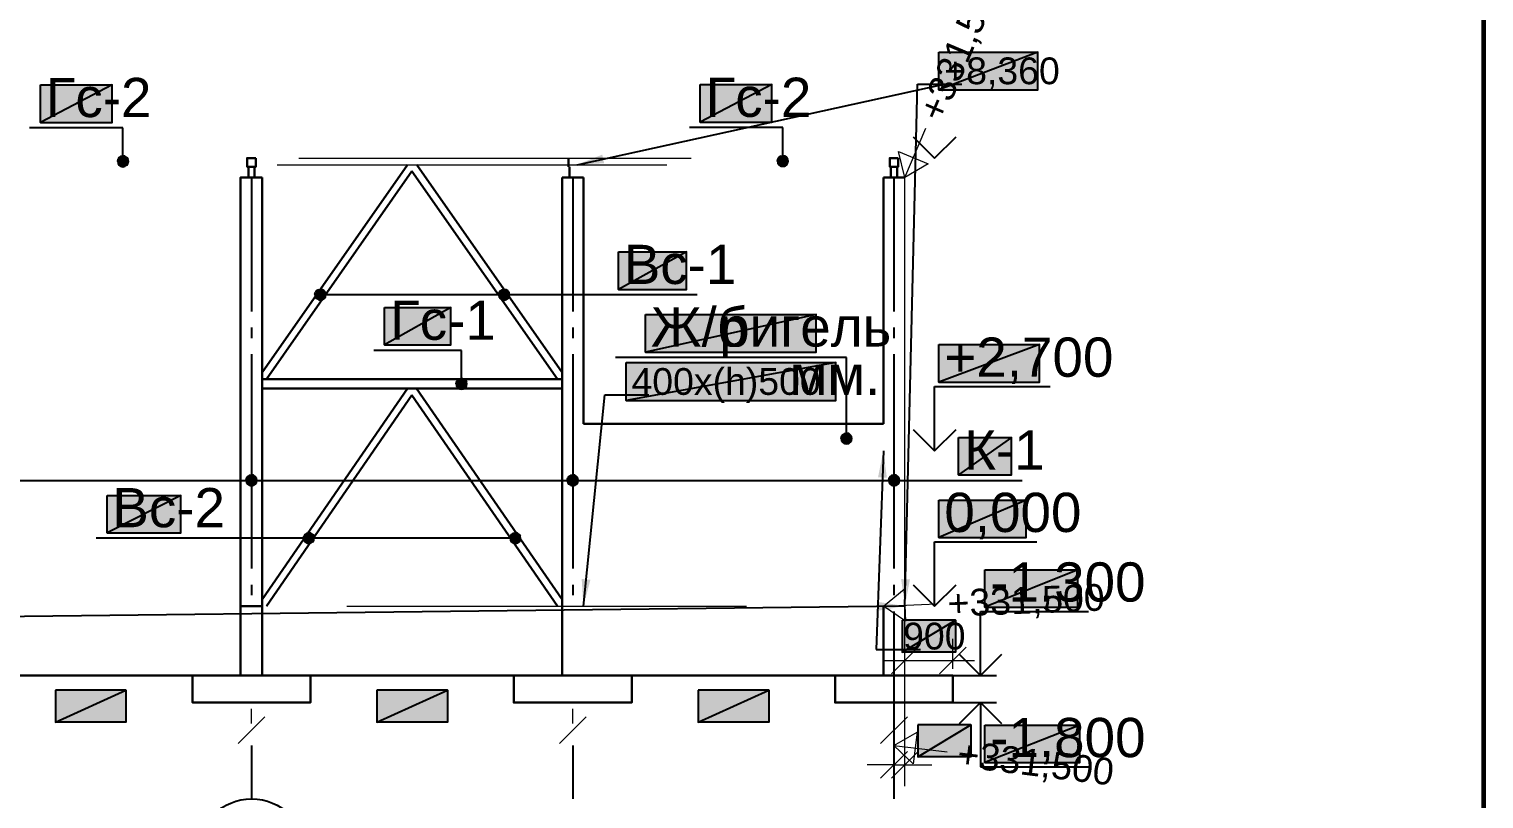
# Model space of a CAD drawing. Extents: x 8 to 21351, y 0 to 420.
# Drawn here: x 11670.7 to 11806.6, y 137.9 to 209.8 of the extents above; entities that cross this region are included whole.
import ezdxf

# ---------------------------------------------------------------- set-up
doc = ezdxf.new("R2010")
doc.units = 0
doc.linetypes.add('TEYPDFCAD_CENTER', pattern=[20, 12, -3, 2, -3])
for name, color, linetype in [('PDF_ВЫНОСКИ', 7, 'Continuous'), ('PDF_ОСИ', 7, 'Continuous'), ('PDF_ОТМЕТКИ', 7, 'Continuous'), ('TEY_REVIEW_AXIS', 7, 'Continuous'), ('TEY_REVIEW_LEADER', 7, 'Continuous')]:
    doc.layers.add(name, color=color, linetype=linetype)
doc.styles.add('TEYPDFCAD_TEXT', font='arial.ttf')
doc.dimstyles.new('TEYPDFCAD_SCALE_1', dxfattribs={"dimtxt": 2.5, "dimasz": 2.5, "dimexe": 1.25, "dimexo": 0.75, "dimtad": 1, "dimdsep": 46, "dimtxsty": 'Standard', "dimcen": 0.09, "dimadec": 0, "dimazin": 0, "dimtfac": 1, "dimtofl": 0, "dimtmove": 0, "dimatfit": 3, "dimfxl": 1, "dimarcsym": 0})

# ---------------------------------------------------------------- blocks, each defined once
blk = doc.blocks.new('TEY_AXIS')
at = {"layer": 'PDF_ОСИ', "linetype": 'TEYPDFCAD_CENTER', "lineweight": 9}
blk.add_line((0, 0), (1, 0), dxfattribs=at)
blk = doc.blocks.new('TEY_LEVEL')
at = {"layer": 'PDF_ОТМЕТКИ', "lineweight": 9}
blk.add_line((0, 0), (5, 0), dxfattribs=at)
blk.add_lwpolyline([(0, 0), (2, 1.5), (2, -1.5)], close=True, dxfattribs=at)
at = {"layer": 'PDF_ОТМЕТКИ', "style": 'TEYPDFCAD_TEXT'}
blk.add_text('+331,500', height=2.5, dxfattribs=at).set_placement((6, -1.25))

msp = doc.modelspace()

# ---------------------------------------------------------------- hatches: boundary and pattern name
at = {"true_color": 0xffffff}
h = msp.add_hatch(color=0, dxfattribs=at)
h.paths.add_polyline_path([(11755.67, 207.62), (11764.9, 207.62), (11755.67, 204.13)])
h.paths.add_polyline_path([(11764.9, 207.62), (11755.67, 204.13), (11764.9, 204.13)])
h = msp.add_hatch(color=0, dxfattribs=at)
h.paths.add_polyline_path([(11671.79, 204.58), (11678.5, 204.58), (11671.79, 201.06)])
h.paths.add_polyline_path([(11678.5, 204.58), (11671.79, 201.06), (11678.5, 201.06)])
h = msp.add_hatch(color=0, dxfattribs=at)
h.paths.add_polyline_path([(11733.38, 204.6), (11740.09, 204.6), (11733.38, 201.1)])
h.paths.add_polyline_path([(11740.09, 204.6), (11733.38, 201.1), (11740.09, 201.1)])
h = msp.add_hatch(color=7)
h.paths.add_polyline_path([(11679.15, 197.8), (11679.05, 197.63), (11679.49, 197.44)])
h.paths.add_polyline_path([(11679.05, 197.63), (11679.49, 197.44), (11679.01, 197.44)])
h.paths.add_polyline_path([(11679.49, 197.44), (11679.01, 197.44), (11679.05, 197.25)])
h = msp.add_hatch(color=7)
h.paths.add_polyline_path([(11679.05, 197.25), (11679.15, 197.08), (11679.49, 197.44)])
h.paths.add_polyline_path([(11679.15, 197.08), (11679.49, 197.44), (11679.3, 196.98)])
h.paths.add_polyline_path([(11679.49, 197.44), (11679.3, 196.98), (11679.49, 196.93)])
h = msp.add_hatch(color=7)
h.paths.add_polyline_path([(11679.68, 197.91), (11679.49, 197.95), (11679.49, 197.44)])
h.paths.add_polyline_path([(11679.49, 197.95), (11679.49, 197.44), (11679.3, 197.91)])
h.paths.add_polyline_path([(11679.49, 197.44), (11679.3, 197.91), (11679.15, 197.8)])
h = msp.add_hatch(color=7)
h.paths.add_polyline_path([(11680, 197.44), (11679.96, 197.63), (11679.49, 197.44)])
h.paths.add_polyline_path([(11679.96, 197.63), (11679.49, 197.44), (11679.85, 197.8)])
h.paths.add_polyline_path([(11679.49, 197.44), (11679.85, 197.8), (11679.68, 197.91)])
h = msp.add_hatch(color=7)
h.paths.add_polyline_path([(11679.49, 196.93), (11679.68, 196.98), (11679.49, 197.44)])
h.paths.add_polyline_path([(11679.68, 196.98), (11679.49, 197.44), (11679.85, 197.08)])
h.paths.add_polyline_path([(11679.49, 197.44), (11679.85, 197.08), (11679.96, 197.25)])
for points in [[(11679.96, 197.25), (11680, 197.44), (11679.49, 197.44)], [(11741.55, 197.27), (11741.6, 197.46), (11741.11, 197.46)], [(11698.4, 184.78), (11698.42, 185), (11697.93, 185)], [(11715.54, 184.78), (11715.58, 185), (11715.07, 185)], [(11711.56, 176.47), (11711.6, 176.66), (11711.1, 176.66)], [(11747.5, 171.37), (11747.54, 171.56), (11747.06, 171.56)], [(11691.96, 167.47), (11691.98, 167.66), (11691.5, 167.66)], [(11721.95, 167.47), (11722, 167.66), (11721.49, 167.66)], [(11751.95, 167.47), (11751.99, 167.66), (11751.48, 167.66)], [(11697.32, 162.07), (11697.36, 162.26), (11696.85, 162.26)], [(11716.58, 162.07), (11716.62, 162.26), (11716.13, 162.26)], [(11716.58, 162.07), (11716.62, 162.26), (11716.13, 162.26)]]:
    msp.add_hatch(color=7).paths.add_polyline_path(points)
h = msp.add_hatch(color=7)
h.paths.add_polyline_path([(11740.75, 197.82), (11740.64, 197.65), (11741.11, 197.46)])
h.paths.add_polyline_path([(11740.64, 197.65), (11741.11, 197.46), (11740.6, 197.46)])
h.paths.add_polyline_path([(11741.11, 197.46), (11740.6, 197.46), (11740.64, 197.27)])
h = msp.add_hatch(color=7)
h.paths.add_polyline_path([(11740.64, 197.27), (11740.75, 197.13), (11741.11, 197.46)])
h.paths.add_polyline_path([(11740.75, 197.13), (11741.11, 197.46), (11740.92, 197)])
h.paths.add_polyline_path([(11741.11, 197.46), (11740.92, 197), (11741.11, 196.98)])
h = msp.add_hatch(color=7)
h.paths.add_polyline_path([(11741.3, 197.93), (11741.11, 197.97), (11741.11, 197.46)])
h.paths.add_polyline_path([(11741.11, 197.97), (11741.11, 197.46), (11740.92, 197.93)])
h.paths.add_polyline_path([(11741.11, 197.46), (11740.92, 197.93), (11740.75, 197.82)])
h = msp.add_hatch(color=7)
h.paths.add_polyline_path([(11741.6, 197.46), (11741.55, 197.65), (11741.11, 197.46)])
h.paths.add_polyline_path([(11741.55, 197.65), (11741.11, 197.46), (11741.45, 197.82)])
h.paths.add_polyline_path([(11741.11, 197.46), (11741.45, 197.82), (11741.3, 197.93)])
h = msp.add_hatch(color=7)
h.paths.add_polyline_path([(11741.11, 196.98), (11741.3, 197), (11741.11, 197.46)])
h.paths.add_polyline_path([(11741.3, 197), (11741.11, 197.46), (11741.45, 197.13)])
h.paths.add_polyline_path([(11741.11, 197.46), (11741.45, 197.13), (11741.55, 197.27)])
h = msp.add_hatch(color=0, dxfattribs=at)
h.paths.add_polyline_path([(11725.76, 189), (11732.11, 189), (11725.76, 185.48)])
h.paths.add_polyline_path([(11732.11, 189), (11725.76, 185.48), (11732.11, 185.48)])
h = msp.add_hatch(color=7)
h.paths.add_polyline_path([(11697.57, 185.34), (11697.46, 185.19), (11697.93, 185)])
h.paths.add_polyline_path([(11697.46, 185.19), (11697.93, 185), (11697.42, 185)])
h.paths.add_polyline_path([(11697.93, 185), (11697.42, 185), (11697.46, 184.78)])
h = msp.add_hatch(color=7)
h.paths.add_polyline_path([(11697.46, 184.78), (11697.57, 184.64), (11697.93, 185)])
h.paths.add_polyline_path([(11697.57, 184.64), (11697.93, 185), (11697.74, 184.53)])
h.paths.add_polyline_path([(11697.93, 185), (11697.74, 184.53), (11697.93, 184.49)])
h = msp.add_hatch(color=7)
h.paths.add_polyline_path([(11698.12, 185.44), (11697.93, 185.48), (11697.93, 185)])
h.paths.add_polyline_path([(11697.93, 185.48), (11697.93, 185), (11697.74, 185.44)])
h.paths.add_polyline_path([(11697.93, 185), (11697.74, 185.44), (11697.57, 185.34)])
h = msp.add_hatch(color=7)
h.paths.add_polyline_path([(11698.42, 185), (11698.4, 185.19), (11697.93, 185)])
h.paths.add_polyline_path([(11698.4, 185.19), (11697.93, 185), (11698.27, 185.34)])
h.paths.add_polyline_path([(11697.93, 185), (11698.27, 185.34), (11698.12, 185.44)])
h = msp.add_hatch(color=7)
h.paths.add_polyline_path([(11697.93, 184.49), (11698.12, 184.53), (11697.93, 185)])
h.paths.add_polyline_path([(11698.12, 184.53), (11697.93, 185), (11698.27, 184.64)])
h.paths.add_polyline_path([(11697.93, 185), (11698.27, 184.64), (11698.4, 184.78)])
h = msp.add_hatch(color=7)
h.paths.add_polyline_path([(11714.74, 185.34), (11714.61, 185.19), (11715.07, 185)])
h.paths.add_polyline_path([(11714.61, 185.19), (11715.07, 185), (11714.59, 185)])
h.paths.add_polyline_path([(11715.07, 185), (11714.59, 185), (11714.61, 184.78)])
h = msp.add_hatch(color=7)
h.paths.add_polyline_path([(11714.61, 184.78), (11714.74, 184.64), (11715.07, 185)])
h.paths.add_polyline_path([(11714.74, 184.64), (11715.07, 185), (11714.88, 184.53)])
h.paths.add_polyline_path([(11715.07, 185), (11714.88, 184.53), (11715.07, 184.49)])
h = msp.add_hatch(color=7)
h.paths.add_polyline_path([(11715.27, 185.44), (11715.07, 185.48), (11715.07, 185)])
h.paths.add_polyline_path([(11715.07, 185.48), (11715.07, 185), (11714.88, 185.44)])
h.paths.add_polyline_path([(11715.07, 185), (11714.88, 185.44), (11714.74, 185.34)])
h = msp.add_hatch(color=7)
h.paths.add_polyline_path([(11715.58, 185), (11715.54, 185.19), (11715.07, 185)])
h.paths.add_polyline_path([(11715.54, 185.19), (11715.07, 185), (11715.43, 185.34)])
h.paths.add_polyline_path([(11715.07, 185), (11715.43, 185.34), (11715.27, 185.44)])
h = msp.add_hatch(color=7)
h.paths.add_polyline_path([(11715.07, 184.49), (11715.27, 184.53), (11715.07, 185)])
h.paths.add_polyline_path([(11715.27, 184.53), (11715.07, 185), (11715.43, 184.64)])
h.paths.add_polyline_path([(11715.07, 185), (11715.43, 184.64), (11715.54, 184.78)])
h = msp.add_hatch(color=0, dxfattribs=at)
h.paths.add_polyline_path([(11703.92, 183.79), (11710.1, 183.79), (11703.92, 180.3)])
h.paths.add_polyline_path([(11710.1, 183.79), (11703.92, 180.3), (11710.1, 180.3)])
h = msp.add_hatch(color=0, dxfattribs=at)
h.paths.add_polyline_path([(11728.28, 183.13), (11744.22, 183.13), (11728.28, 179.64)])
h.paths.add_polyline_path([(11744.22, 183.13), (11728.28, 179.64), (11744.22, 179.64)])
h = msp.add_hatch(color=0, dxfattribs=at)
h.paths.add_polyline_path([(11755.67, 180.34), (11765.07, 180.34), (11755.67, 176.83)])
h.paths.add_polyline_path([(11765.07, 180.34), (11755.67, 176.83), (11765.07, 176.83)])
h = msp.add_hatch(color=0, dxfattribs=at)
h.paths.add_polyline_path([(11726.46, 178.65), (11746.04, 178.65), (11726.46, 175.13)])
h.paths.add_polyline_path([(11746.04, 178.65), (11726.46, 175.13), (11746.04, 175.13)])
h = msp.add_hatch(color=7)
h.paths.add_polyline_path([(11710.76, 177.02), (11710.65, 176.85), (11711.1, 176.66)])
h.paths.add_polyline_path([(11710.65, 176.85), (11711.1, 176.66), (11710.61, 176.66)])
h.paths.add_polyline_path([(11711.1, 176.66), (11710.61, 176.66), (11710.65, 176.47)])
h = msp.add_hatch(color=7)
h.paths.add_polyline_path([(11710.65, 176.47), (11710.76, 176.32), (11711.1, 176.66)])
h.paths.add_polyline_path([(11710.76, 176.32), (11711.1, 176.66), (11710.9, 176.21)])
h.paths.add_polyline_path([(11711.1, 176.66), (11710.9, 176.21), (11711.1, 176.17)])
h = msp.add_hatch(color=7)
h.paths.add_polyline_path([(11711.29, 177.12), (11711.1, 177.16), (11711.1, 176.66)])
h.paths.add_polyline_path([(11711.1, 177.16), (11711.1, 176.66), (11710.9, 177.12)])
h.paths.add_polyline_path([(11711.1, 176.66), (11710.9, 177.12), (11710.76, 177.02)])
h = msp.add_hatch(color=7)
h.paths.add_polyline_path([(11711.6, 176.66), (11711.56, 176.85), (11711.1, 176.66)])
h.paths.add_polyline_path([(11711.56, 176.85), (11711.1, 176.66), (11711.46, 177.02)])
h.paths.add_polyline_path([(11711.1, 176.66), (11711.46, 177.02), (11711.29, 177.12)])
h = msp.add_hatch(color=7)
h.paths.add_polyline_path([(11711.1, 176.17), (11711.29, 176.21), (11711.1, 176.66)])
h.paths.add_polyline_path([(11711.29, 176.21), (11711.1, 176.66), (11711.46, 176.32)])
h.paths.add_polyline_path([(11711.1, 176.66), (11711.46, 176.32), (11711.56, 176.47)])
h = msp.add_hatch(color=7)
h.paths.add_polyline_path([(11746.7, 171.92), (11746.59, 171.75), (11747.06, 171.56)])
h.paths.add_polyline_path([(11746.59, 171.75), (11747.06, 171.56), (11746.55, 171.56)])
h.paths.add_polyline_path([(11747.06, 171.56), (11746.55, 171.56), (11746.59, 171.37)])
h = msp.add_hatch(color=7)
h.paths.add_polyline_path([(11746.59, 171.37), (11746.7, 171.22), (11747.06, 171.56)])
h.paths.add_polyline_path([(11746.7, 171.22), (11747.06, 171.56), (11746.87, 171.09)])
h.paths.add_polyline_path([(11747.06, 171.56), (11746.87, 171.09), (11747.06, 171.07)])
h = msp.add_hatch(color=7)
h.paths.add_polyline_path([(11747.25, 172.02), (11747.06, 172.06), (11747.06, 171.56)])
h.paths.add_polyline_path([(11747.06, 172.06), (11747.06, 171.56), (11746.87, 172.02)])
h.paths.add_polyline_path([(11747.06, 171.56), (11746.87, 172.02), (11746.7, 171.92)])
h = msp.add_hatch(color=7)
h.paths.add_polyline_path([(11747.54, 171.56), (11747.5, 171.75), (11747.06, 171.56)])
h.paths.add_polyline_path([(11747.5, 171.75), (11747.06, 171.56), (11747.4, 171.92)])
h.paths.add_polyline_path([(11747.06, 171.56), (11747.4, 171.92), (11747.25, 172.02)])
h = msp.add_hatch(color=7)
h.paths.add_polyline_path([(11747.06, 171.07), (11747.25, 171.09), (11747.06, 171.56)])
h.paths.add_polyline_path([(11747.25, 171.09), (11747.06, 171.56), (11747.4, 171.22)])
h.paths.add_polyline_path([(11747.06, 171.56), (11747.4, 171.22), (11747.5, 171.37)])
h = msp.add_hatch(color=0, dxfattribs=at)
h.paths.add_polyline_path([(11757.51, 171.66), (11762.45, 171.66), (11757.51, 168.17)])
h.paths.add_polyline_path([(11762.45, 171.66), (11757.51, 168.17), (11762.45, 168.17)])
h = msp.add_hatch(color=7)
h.paths.add_polyline_path([(11691.14, 168.02), (11691.03, 167.85), (11691.5, 167.66)])
h.paths.add_polyline_path([(11691.03, 167.85), (11691.5, 167.66), (11690.99, 167.66)])
h.paths.add_polyline_path([(11691.5, 167.66), (11690.99, 167.66), (11691.03, 167.47)])
h = msp.add_hatch(color=7)
h.paths.add_polyline_path([(11691.03, 167.47), (11691.14, 167.3), (11691.5, 167.66)])
h.paths.add_polyline_path([(11691.14, 167.3), (11691.5, 167.66), (11691.3, 167.2)])
h.paths.add_polyline_path([(11691.5, 167.66), (11691.3, 167.2), (11691.5, 167.15)])
h = msp.add_hatch(color=7)
h.paths.add_polyline_path([(11691.69, 168.13), (11691.5, 168.17), (11691.5, 167.66)])
h.paths.add_polyline_path([(11691.5, 168.17), (11691.5, 167.66), (11691.3, 168.13)])
h.paths.add_polyline_path([(11691.5, 167.66), (11691.3, 168.13), (11691.14, 168.02)])
h = msp.add_hatch(color=7)
h.paths.add_polyline_path([(11691.98, 167.66), (11691.96, 167.85), (11691.5, 167.66)])
h.paths.add_polyline_path([(11691.96, 167.85), (11691.5, 167.66), (11691.83, 168.02)])
h.paths.add_polyline_path([(11691.5, 167.66), (11691.83, 168.02), (11691.69, 168.13)])
h = msp.add_hatch(color=7)
h.paths.add_polyline_path([(11691.5, 167.15), (11691.69, 167.2), (11691.5, 167.66)])
h.paths.add_polyline_path([(11691.69, 167.2), (11691.5, 167.66), (11691.83, 167.3)])
h.paths.add_polyline_path([(11691.5, 167.66), (11691.83, 167.3), (11691.96, 167.47)])
h = msp.add_hatch(color=7)
h.paths.add_polyline_path([(11721.13, 168.02), (11721.02, 167.85), (11721.49, 167.66)])
h.paths.add_polyline_path([(11721.02, 167.85), (11721.49, 167.66), (11720.98, 167.66)])
h.paths.add_polyline_path([(11721.49, 167.66), (11720.98, 167.66), (11721.02, 167.47)])
h = msp.add_hatch(color=7)
h.paths.add_polyline_path([(11721.02, 167.47), (11721.13, 167.3), (11721.49, 167.66)])
h.paths.add_polyline_path([(11721.13, 167.3), (11721.49, 167.66), (11721.3, 167.2)])
h.paths.add_polyline_path([(11721.49, 167.66), (11721.3, 167.2), (11721.49, 167.15)])
h = msp.add_hatch(color=7)
h.paths.add_polyline_path([(11721.68, 168.13), (11721.49, 168.17), (11721.49, 167.66)])
h.paths.add_polyline_path([(11721.49, 168.17), (11721.49, 167.66), (11721.3, 168.13)])
h.paths.add_polyline_path([(11721.49, 167.66), (11721.3, 168.13), (11721.13, 168.02)])
h = msp.add_hatch(color=7)
h.paths.add_polyline_path([(11722, 167.66), (11721.95, 167.85), (11721.49, 167.66)])
h.paths.add_polyline_path([(11721.95, 167.85), (11721.49, 167.66), (11721.85, 168.02)])
h.paths.add_polyline_path([(11721.49, 167.66), (11721.85, 168.02), (11721.68, 168.13)])
h = msp.add_hatch(color=7)
h.paths.add_polyline_path([(11721.49, 167.15), (11721.68, 167.2), (11721.49, 167.66)])
h.paths.add_polyline_path([(11721.68, 167.2), (11721.49, 167.66), (11721.85, 167.3)])
h.paths.add_polyline_path([(11721.49, 167.66), (11721.85, 167.3), (11721.95, 167.47)])
h = msp.add_hatch(color=7)
h.paths.add_polyline_path([(11751.14, 168.02), (11751.02, 167.85), (11751.48, 167.66)])
h.paths.add_polyline_path([(11751.02, 167.85), (11751.48, 167.66), (11750.99, 167.66)])
h.paths.add_polyline_path([(11751.48, 167.66), (11750.99, 167.66), (11751.02, 167.47)])
h = msp.add_hatch(color=7)
h.paths.add_polyline_path([(11751.02, 167.47), (11751.14, 167.3), (11751.48, 167.66)])
h.paths.add_polyline_path([(11751.14, 167.3), (11751.48, 167.66), (11751.29, 167.2)])
h.paths.add_polyline_path([(11751.48, 167.66), (11751.29, 167.2), (11751.48, 167.15)])
h = msp.add_hatch(color=7)
h.paths.add_polyline_path([(11751.67, 168.13), (11751.48, 168.17), (11751.48, 167.66)])
h.paths.add_polyline_path([(11751.48, 168.17), (11751.48, 167.66), (11751.29, 168.13)])
h.paths.add_polyline_path([(11751.48, 167.66), (11751.29, 168.13), (11751.14, 168.02)])
h = msp.add_hatch(color=7)
h.paths.add_polyline_path([(11751.99, 167.66), (11751.95, 167.85), (11751.48, 167.66)])
h.paths.add_polyline_path([(11751.95, 167.85), (11751.48, 167.66), (11751.84, 168.02)])
h.paths.add_polyline_path([(11751.48, 167.66), (11751.84, 168.02), (11751.67, 168.13)])
h = msp.add_hatch(color=7)
h.paths.add_polyline_path([(11751.48, 167.15), (11751.67, 167.2), (11751.48, 167.66)])
h.paths.add_polyline_path([(11751.67, 167.2), (11751.48, 167.66), (11751.84, 167.3)])
h.paths.add_polyline_path([(11751.48, 167.66), (11751.84, 167.3), (11751.95, 167.47)])
h = msp.add_hatch(color=0, dxfattribs=at)
h.paths.add_polyline_path([(11678.01, 166.26), (11684.91, 166.26), (11678.01, 162.77)])
h.paths.add_polyline_path([(11684.91, 166.26), (11678.01, 162.77), (11684.91, 162.77)])
h = msp.add_hatch(color=0, dxfattribs=at)
h.paths.add_polyline_path([(11755.67, 165.82), (11763.82, 165.82), (11755.67, 162.33)])
h.paths.add_polyline_path([(11763.82, 165.82), (11755.67, 162.33), (11763.82, 162.33)])
h = msp.add_hatch(color=7)
h.paths.add_polyline_path([(11696.51, 162.62), (11696.41, 162.45), (11696.85, 162.26)])
h.paths.add_polyline_path([(11696.41, 162.45), (11696.85, 162.26), (11696.36, 162.26)])
h.paths.add_polyline_path([(11696.85, 162.26), (11696.36, 162.26), (11696.41, 162.07)])
h = msp.add_hatch(color=7)
h.paths.add_polyline_path([(11696.41, 162.07), (11696.51, 161.93), (11696.85, 162.26)])
h.paths.add_polyline_path([(11696.51, 161.93), (11696.85, 162.26), (11696.66, 161.82)])
h.paths.add_polyline_path([(11696.85, 162.26), (11696.66, 161.82), (11696.85, 161.78)])
h = msp.add_hatch(color=7)
h.paths.add_polyline_path([(11697.04, 162.73), (11696.85, 162.77), (11696.85, 162.26)])
h.paths.add_polyline_path([(11696.85, 162.77), (11696.85, 162.26), (11696.66, 162.73)])
h.paths.add_polyline_path([(11696.85, 162.26), (11696.66, 162.73), (11696.51, 162.62)])
h = msp.add_hatch(color=7)
h.paths.add_polyline_path([(11697.36, 162.26), (11697.32, 162.45), (11696.85, 162.26)])
h.paths.add_polyline_path([(11697.32, 162.45), (11696.85, 162.26), (11697.21, 162.62)])
h.paths.add_polyline_path([(11696.85, 162.26), (11697.21, 162.62), (11697.04, 162.73)])
h = msp.add_hatch(color=7)
h.paths.add_polyline_path([(11696.85, 161.78), (11697.04, 161.82), (11696.85, 162.26)])
h.paths.add_polyline_path([(11697.04, 161.82), (11696.85, 162.26), (11697.21, 161.93)])
h.paths.add_polyline_path([(11696.85, 162.26), (11697.21, 161.93), (11697.32, 162.07)])
h = msp.add_hatch(color=7)
h.paths.add_polyline_path([(11715.77, 162.62), (11715.67, 162.45), (11716.13, 162.26)])
h.paths.add_polyline_path([(11715.67, 162.45), (11716.13, 162.26), (11715.63, 162.26)])
h.paths.add_polyline_path([(11716.13, 162.26), (11715.63, 162.26), (11715.67, 162.07)])
h = msp.add_hatch(color=7)
h.paths.add_polyline_path([(11715.77, 162.62), (11715.67, 162.45), (11716.13, 162.26)])
h.paths.add_polyline_path([(11715.67, 162.45), (11716.13, 162.26), (11715.63, 162.26)])
h.paths.add_polyline_path([(11716.13, 162.26), (11715.63, 162.26), (11715.67, 162.07)])
h = msp.add_hatch(color=7)
h.paths.add_polyline_path([(11715.67, 162.07), (11715.77, 161.93), (11716.13, 162.26)])
h.paths.add_polyline_path([(11715.77, 161.93), (11716.13, 162.26), (11715.94, 161.82)])
h.paths.add_polyline_path([(11716.13, 162.26), (11715.94, 161.82), (11716.13, 161.78)])
h = msp.add_hatch(color=7)
h.paths.add_polyline_path([(11715.67, 162.07), (11715.77, 161.93), (11716.13, 162.26)])
h.paths.add_polyline_path([(11715.77, 161.93), (11716.13, 162.26), (11715.94, 161.82)])
h.paths.add_polyline_path([(11716.13, 162.26), (11715.94, 161.82), (11716.13, 161.78)])
h = msp.add_hatch(color=7)
h.paths.add_polyline_path([(11716.32, 162.73), (11716.13, 162.77), (11716.13, 162.26)])
h.paths.add_polyline_path([(11716.13, 162.77), (11716.13, 162.26), (11715.94, 162.73)])
h.paths.add_polyline_path([(11716.13, 162.26), (11715.94, 162.73), (11715.77, 162.62)])
h = msp.add_hatch(color=7)
h.paths.add_polyline_path([(11716.32, 162.73), (11716.13, 162.77), (11716.13, 162.26)])
h.paths.add_polyline_path([(11716.13, 162.77), (11716.13, 162.26), (11715.94, 162.73)])
h.paths.add_polyline_path([(11716.13, 162.26), (11715.94, 162.73), (11715.77, 162.62)])
h = msp.add_hatch(color=7)
h.paths.add_polyline_path([(11716.62, 162.26), (11716.58, 162.45), (11716.13, 162.26)])
h.paths.add_polyline_path([(11716.58, 162.45), (11716.13, 162.26), (11716.47, 162.62)])
h.paths.add_polyline_path([(11716.13, 162.26), (11716.47, 162.62), (11716.32, 162.73)])
h = msp.add_hatch(color=7)
h.paths.add_polyline_path([(11716.62, 162.26), (11716.58, 162.45), (11716.13, 162.26)])
h.paths.add_polyline_path([(11716.58, 162.45), (11716.13, 162.26), (11716.47, 162.62)])
h.paths.add_polyline_path([(11716.13, 162.26), (11716.47, 162.62), (11716.32, 162.73)])
h = msp.add_hatch(color=7)
h.paths.add_polyline_path([(11716.13, 161.78), (11716.32, 161.82), (11716.13, 162.26)])
h.paths.add_polyline_path([(11716.32, 161.82), (11716.13, 162.26), (11716.47, 161.93)])
h.paths.add_polyline_path([(11716.13, 162.26), (11716.47, 161.93), (11716.58, 162.07)])
h = msp.add_hatch(color=7)
h.paths.add_polyline_path([(11716.13, 161.78), (11716.32, 161.82), (11716.13, 162.26)])
h.paths.add_polyline_path([(11716.32, 161.82), (11716.13, 162.26), (11716.47, 161.93)])
h.paths.add_polyline_path([(11716.13, 162.26), (11716.47, 161.93), (11716.58, 162.07)])
h = msp.add_hatch(color=0, dxfattribs=at)
h.paths.add_polyline_path([(11759.95, 159.32), (11768.65, 159.32), (11759.95, 155.83)])
h.paths.add_polyline_path([(11768.65, 159.32), (11759.95, 155.83), (11768.65, 155.83)])
h = msp.add_hatch(color=0, dxfattribs=at)
h.paths.add_polyline_path([(11752.24, 154.62), (11752.24, 151.62), (11757.22, 154.62)])
h.paths.add_polyline_path([(11752.24, 151.62), (11757.22, 154.62), (11757.22, 151.62)])
h = msp.add_hatch(color=0, dxfattribs=at)
h.paths.add_polyline_path([(11673.21, 148.08), (11673.21, 145.08), (11679.77, 148.08)])
h.paths.add_polyline_path([(11673.21, 145.08), (11679.77, 148.08), (11679.77, 145.08)])
h = msp.add_hatch(color=0, dxfattribs=at)
h.paths.add_polyline_path([(11703.2, 148.08), (11703.2, 145.08), (11709.78, 148.08)])
h.paths.add_polyline_path([(11703.2, 145.08), (11709.78, 148.08), (11709.78, 145.08)])
h = msp.add_hatch(color=0, dxfattribs=at)
h.paths.add_polyline_path([(11733.19, 148.08), (11733.19, 145.08), (11739.78, 148.08)])
h.paths.add_polyline_path([(11733.19, 145.08), (11739.78, 148.08), (11739.78, 145.08)])
h = msp.add_hatch(color=0, dxfattribs=at)
h.paths.add_polyline_path([(11753.7, 144.84), (11753.7, 141.86), (11758.66, 144.84)])
h.paths.add_polyline_path([(11753.7, 141.86), (11758.66, 144.84), (11758.66, 141.86)])
h = msp.add_hatch(color=0, dxfattribs=at)
h.paths.add_polyline_path([(11759.95, 144.82), (11768.82, 144.82), (11759.95, 141.33)])
h.paths.add_polyline_path([(11768.82, 144.82), (11759.95, 141.33), (11768.82, 141.33)])

# ---------------------------------------------------------------- linework, layer by layer
at = {"color": 0, "lineweight": 0, "true_color": 0xffffff}
for p, q in [((11755.67, 204.13), (11764.9, 204.13)), ((11671.79, 201.06), (11678.5, 201.06)), ((11733.38, 201.1), (11740.09, 201.1)), ((11725.76, 185.48), (11732.11, 185.48)), ((11703.92, 180.3), (11710.1, 180.3)), ((11728.28, 179.64), (11744.22, 179.64)), ((11755.67, 176.83), (11765.07, 176.83)), ((11726.46, 175.13), (11746.04, 175.13)), ((11757.51, 168.17), (11762.45, 168.17)), ((11678.01, 162.77), (11684.91, 162.77)), ((11755.67, 162.33), (11763.82, 162.33)), ((11759.95, 141.33), (11768.82, 141.33))]:
    msp.add_line(p, q, dxfattribs=at)
at = {"color": 7, "lineweight": 25}
for p, q in [((11679.49, 200.58), (11670.77, 200.58)), ((11679.49, 197.44), (11679.49, 200.58)), ((11741.11, 200.6), (11732.39, 200.6)), ((11741.11, 197.46), (11741.11, 200.6)), ((11753.28, 199.73), (11755.27, 197.74)), ((11755.27, 197.74), (11757.28, 199.73)), ((11715.07, 185), (11724.75, 185)), ((11724.75, 185), (11733.11, 185)), ((11711.1, 179.79), (11702.93, 179.79)), ((11711.1, 176.66), (11711.1, 179.79)), ((11753.28, 172.42), (11755.27, 170.43)), ((11755.27, 170.43), (11757.28, 172.42)), ((11751.48, 167.66), (11756.52, 167.66)), ((11756.52, 167.66), (11763.46, 167.66)), ((11685.91, 162.26), (11677, 162.26)), ((11755.27, 155.93), (11755.27, 161.93)), ((11755.27, 161.93), (11764.82, 161.93)), ((11753.28, 157.92), (11755.27, 155.93)), ((11755.27, 155.93), (11757.28, 157.92)), ((11757.56, 151.43), (11759.55, 149.44)), ((11759.55, 149.44), (11761.56, 151.43)), ((11756.98, 149.44), (11761.05, 149.44)), ((11756.98, 146.92), (11761.05, 146.92)), ((11759.55, 146.92), (11757.56, 144.93)), ((11761.56, 144.93), (11759.55, 146.92))]:
    msp.add_line(p, q, dxfattribs=at)
at = {"color": 7, "lineweight": 30}
for p, q in [((11751.19, 196.93), (11751.78, 196.93)), ((11690.48, 155.93), (11690.48, 149.44)), ((11720.49, 155.93), (11720.49, 149.44)), ((11750.49, 155.93), (11750.49, 149.44))]:
    msp.add_line(p, q, dxfattribs=at)
at = {"lineweight": 25}
for p, q in [((11691.5, 181.93), (11691.5, 180.93)), ((11721.49, 181.93), (11721.49, 180.93)), ((11751.48, 181.93), (11751.48, 180.93)), ((11691.5, 157.92), (11691.5, 156.93)), ((11721.49, 157.92), (11721.49, 156.93)), ((11751.48, 157.92), (11751.48, 156.93)), ((11691.5, 142.92), (11691.5, 137.92)), ((11721.49, 142.92), (11721.49, 137.92)), ((11751.48, 142.92), (11751.48, 137.92))]:
    msp.add_line(p, q, dxfattribs=at)
at = {"color": 7, "lineweight": 5}
for p, q in [((11752.5, 150.05), (11752.5, 152.87)), ((11756.98, 150.05), (11756.98, 152.87)), ((11750.49, 150.85), (11759, 150.85)), ((11753.75, 152.1), (11751.25, 149.61)), ((11755.74, 149.61), (11758.23, 152.1)), ((11692.74, 145.58), (11690.25, 143.09)), ((11690.25, 143.09), (11692.74, 145.58)), ((11691.5, 144.95), (11691.5, 146.33)), ((11691.5, 144.95), (11691.5, 146.33)), ((11722.74, 145.58), (11720.24, 143.09)), ((11720.24, 143.09), (11722.74, 145.58)), ((11721.49, 144.95), (11721.49, 146.33)), ((11721.49, 144.95), (11721.49, 146.33)), ((11750.23, 143.09), (11752.73, 145.58)), ((11751.48, 144.95), (11751.48, 146.33)), ((11751.48, 146.3), (11751.48, 139.11)), ((11751.48, 141.73), (11751.48, 143.11)), ((11750.23, 139.85), (11752.73, 142.35)), ((11750.23, 139.85), (11752.73, 142.35)), ((11753.75, 142.35), (11751.25, 139.85)), ((11751.48, 141.1), (11748.98, 141.1)), ((11751.48, 141.1), (11752.5, 141.1)), ((11752.5, 141.1), (11755, 141.1))]:
    msp.add_line(p, q, dxfattribs=at)
at = {"color": 0, "true_color": 0xffffff}
for points in [[(11755.67, 207.62), (11764.9, 207.62), (11755.67, 204.13)], [(11764.9, 207.62), (11755.67, 204.13), (11764.9, 204.13)], [(11671.79, 204.58), (11678.5, 204.58), (11671.79, 201.06)], [(11678.5, 204.58), (11671.79, 201.06), (11678.5, 201.06)], [(11733.38, 204.6), (11740.09, 204.6), (11733.38, 201.1)], [(11740.09, 204.6), (11733.38, 201.1), (11740.09, 201.1)], [(11725.76, 189), (11732.11, 189), (11725.76, 185.48)], [(11732.11, 189), (11725.76, 185.48), (11732.11, 185.48)], [(11703.92, 183.79), (11710.1, 183.79), (11703.92, 180.3)], [(11710.1, 183.79), (11703.92, 180.3), (11710.1, 180.3)], [(11728.28, 183.13), (11744.22, 183.13), (11728.28, 179.64)], [(11744.22, 183.13), (11728.28, 179.64), (11744.22, 179.64)], [(11755.67, 180.34), (11765.07, 180.34), (11755.67, 176.83)], [(11765.07, 180.34), (11755.67, 176.83), (11765.07, 176.83)], [(11726.46, 178.65), (11746.04, 178.65), (11726.46, 175.13)], [(11746.04, 178.65), (11726.46, 175.13), (11746.04, 175.13)], [(11757.51, 171.66), (11762.45, 171.66), (11757.51, 168.17)], [(11762.45, 171.66), (11757.51, 168.17), (11762.45, 168.17)], [(11678.01, 166.26), (11684.91, 166.26), (11678.01, 162.77)], [(11684.91, 166.26), (11678.01, 162.77), (11684.91, 162.77)], [(11755.67, 165.82), (11763.82, 165.82), (11755.67, 162.33)], [(11763.82, 165.82), (11755.67, 162.33), (11763.82, 162.33)], [(11759.95, 159.32), (11768.65, 159.32), (11759.95, 155.83)], [(11768.65, 159.32), (11759.95, 155.83), (11768.65, 155.83)], [(11752.24, 154.62), (11752.24, 151.62), (11757.22, 154.62)], [(11752.24, 151.62), (11757.22, 154.62), (11757.22, 151.62)], [(11673.21, 148.08), (11673.21, 145.08), (11679.77, 148.08)], [(11673.21, 145.08), (11679.77, 148.08), (11679.77, 145.08)], [(11703.2, 148.08), (11703.2, 145.08), (11709.78, 148.08)], [(11703.2, 145.08), (11709.78, 148.08), (11709.78, 145.08)], [(11733.19, 148.08), (11733.19, 145.08), (11739.78, 148.08)], [(11733.19, 145.08), (11739.78, 148.08), (11739.78, 145.08)], [(11753.7, 144.84), (11753.7, 141.86), (11758.66, 144.84)], [(11753.7, 141.86), (11758.66, 144.84), (11758.66, 141.86)], [(11759.95, 144.82), (11768.82, 144.82), (11759.95, 141.33)], [(11768.82, 144.82), (11759.95, 141.33), (11768.82, 141.33)]]:
    msp.add_lwpolyline(points, close=True, dxfattribs=at)
at = {"color": 7}
for points in [[(11679.05, 197.63), (11679.49, 197.44), (11679.01, 197.44)], [(11679.49, 197.44), (11679.01, 197.44), (11679.05, 197.25)], [(11679.15, 197.8), (11679.05, 197.63), (11679.49, 197.44)], [(11679.05, 197.25), (11679.15, 197.08), (11679.49, 197.44)], [(11679.49, 197.44), (11679.3, 197.91), (11679.15, 197.8)], [(11679.15, 197.08), (11679.49, 197.44), (11679.3, 196.98)], [(11679.49, 197.95), (11679.49, 197.44), (11679.3, 197.91)], [(11679.49, 197.44), (11679.3, 196.98), (11679.49, 196.93)], [(11679.68, 197.91), (11679.49, 197.95), (11679.49, 197.44)], [(11679.49, 197.44), (11679.85, 197.8), (11679.68, 197.91)], [(11679.96, 197.63), (11679.49, 197.44), (11679.85, 197.8)], [(11680, 197.44), (11679.96, 197.63), (11679.49, 197.44)], [(11679.49, 196.93), (11679.68, 196.98), (11679.49, 197.44)], [(11679.68, 196.98), (11679.49, 197.44), (11679.85, 197.08)], [(11679.49, 197.44), (11679.85, 197.08), (11679.96, 197.25)], [(11679.96, 197.25), (11680, 197.44), (11679.49, 197.44)], [(11740.64, 197.65), (11741.11, 197.46), (11740.6, 197.46)], [(11741.11, 197.46), (11740.6, 197.46), (11740.64, 197.27)], [(11740.75, 197.82), (11740.64, 197.65), (11741.11, 197.46)], [(11740.64, 197.27), (11740.75, 197.13), (11741.11, 197.46)], [(11741.11, 197.46), (11740.92, 197.93), (11740.75, 197.82)], [(11740.75, 197.13), (11741.11, 197.46), (11740.92, 197)], [(11741.11, 197.97), (11741.11, 197.46), (11740.92, 197.93)], [(11741.11, 197.46), (11740.92, 197), (11741.11, 196.98)], [(11741.3, 197.93), (11741.11, 197.97), (11741.11, 197.46)], [(11741.11, 197.46), (11741.45, 197.82), (11741.3, 197.93)], [(11741.55, 197.65), (11741.11, 197.46), (11741.45, 197.82)], [(11741.6, 197.46), (11741.55, 197.65), (11741.11, 197.46)], [(11741.11, 196.98), (11741.3, 197), (11741.11, 197.46)], [(11741.3, 197), (11741.11, 197.46), (11741.45, 197.13)], [(11741.11, 197.46), (11741.45, 197.13), (11741.55, 197.27)], [(11741.55, 197.27), (11741.6, 197.46), (11741.11, 197.46)], [(11697.46, 185.19), (11697.93, 185), (11697.42, 185)], [(11697.93, 185), (11697.42, 185), (11697.46, 184.78)], [(11697.57, 185.34), (11697.46, 185.19), (11697.93, 185)], [(11697.46, 184.78), (11697.57, 184.64), (11697.93, 185)], [(11697.93, 185), (11697.74, 185.44), (11697.57, 185.34)], [(11697.57, 184.64), (11697.93, 185), (11697.74, 184.53)], [(11697.93, 185.48), (11697.93, 185), (11697.74, 185.44)], [(11697.93, 185), (11697.74, 184.53), (11697.93, 184.49)], [(11698.12, 185.44), (11697.93, 185.48), (11697.93, 185)], [(11697.93, 185), (11698.27, 185.34), (11698.12, 185.44)], [(11698.4, 185.19), (11697.93, 185), (11698.27, 185.34)], [(11698.42, 185), (11698.4, 185.19), (11697.93, 185)], [(11697.93, 184.49), (11698.12, 184.53), (11697.93, 185)], [(11698.12, 184.53), (11697.93, 185), (11698.27, 184.64)], [(11697.93, 185), (11698.27, 184.64), (11698.4, 184.78)], [(11698.4, 184.78), (11698.42, 185), (11697.93, 185)], [(11714.61, 185.19), (11715.07, 185), (11714.59, 185)], [(11715.07, 185), (11714.59, 185), (11714.61, 184.78)], [(11714.74, 185.34), (11714.61, 185.19), (11715.07, 185)], [(11714.61, 184.78), (11714.74, 184.64), (11715.07, 185)], [(11715.07, 185), (11714.88, 185.44), (11714.74, 185.34)], [(11714.74, 184.64), (11715.07, 185), (11714.88, 184.53)], [(11715.07, 185.48), (11715.07, 185), (11714.88, 185.44)], [(11715.07, 185), (11714.88, 184.53), (11715.07, 184.49)], [(11715.27, 185.44), (11715.07, 185.48), (11715.07, 185)], [(11715.07, 185), (11715.43, 185.34), (11715.27, 185.44)], [(11715.54, 185.19), (11715.07, 185), (11715.43, 185.34)], [(11715.58, 185), (11715.54, 185.19), (11715.07, 185)], [(11715.07, 184.49), (11715.27, 184.53), (11715.07, 185)], [(11715.27, 184.53), (11715.07, 185), (11715.43, 184.64)], [(11715.07, 185), (11715.43, 184.64), (11715.54, 184.78)], [(11715.54, 184.78), (11715.58, 185), (11715.07, 185)], [(11710.65, 176.85), (11711.1, 176.66), (11710.61, 176.66)], [(11711.1, 176.66), (11710.61, 176.66), (11710.65, 176.47)], [(11710.76, 177.02), (11710.65, 176.85), (11711.1, 176.66)], [(11710.65, 176.47), (11710.76, 176.32), (11711.1, 176.66)], [(11711.1, 176.66), (11710.9, 177.12), (11710.76, 177.02)], [(11710.76, 176.32), (11711.1, 176.66), (11710.9, 176.21)], [(11711.1, 177.16), (11711.1, 176.66), (11710.9, 177.12)], [(11711.1, 176.66), (11710.9, 176.21), (11711.1, 176.17)], [(11711.29, 177.12), (11711.1, 177.16), (11711.1, 176.66)], [(11711.1, 176.66), (11711.46, 177.02), (11711.29, 177.12)], [(11711.56, 176.85), (11711.1, 176.66), (11711.46, 177.02)], [(11711.6, 176.66), (11711.56, 176.85), (11711.1, 176.66)], [(11711.1, 176.17), (11711.29, 176.21), (11711.1, 176.66)], [(11711.29, 176.21), (11711.1, 176.66), (11711.46, 176.32)], [(11711.1, 176.66), (11711.46, 176.32), (11711.56, 176.47)], [(11711.56, 176.47), (11711.6, 176.66), (11711.1, 176.66)], [(11746.59, 171.75), (11747.06, 171.56), (11746.55, 171.56)], [(11747.06, 171.56), (11746.55, 171.56), (11746.59, 171.37)], [(11746.7, 171.92), (11746.59, 171.75), (11747.06, 171.56)], [(11746.59, 171.37), (11746.7, 171.22), (11747.06, 171.56)], [(11747.06, 171.56), (11746.87, 172.02), (11746.7, 171.92)], [(11746.7, 171.22), (11747.06, 171.56), (11746.87, 171.09)], [(11747.06, 172.06), (11747.06, 171.56), (11746.87, 172.02)], [(11747.06, 171.56), (11746.87, 171.09), (11747.06, 171.07)], [(11747.25, 172.02), (11747.06, 172.06), (11747.06, 171.56)], [(11747.06, 171.56), (11747.4, 171.92), (11747.25, 172.02)], [(11747.5, 171.75), (11747.06, 171.56), (11747.4, 171.92)], [(11747.54, 171.56), (11747.5, 171.75), (11747.06, 171.56)], [(11747.06, 171.07), (11747.25, 171.09), (11747.06, 171.56)], [(11747.25, 171.09), (11747.06, 171.56), (11747.4, 171.22)], [(11747.06, 171.56), (11747.4, 171.22), (11747.5, 171.37)], [(11747.5, 171.37), (11747.54, 171.56), (11747.06, 171.56)], [(11691.03, 167.85), (11691.5, 167.66), (11690.99, 167.66)], [(11691.5, 167.66), (11690.99, 167.66), (11691.03, 167.47)], [(11691.14, 168.02), (11691.03, 167.85), (11691.5, 167.66)], [(11691.03, 167.47), (11691.14, 167.3), (11691.5, 167.66)], [(11691.5, 167.66), (11691.3, 168.13), (11691.14, 168.02)], [(11691.14, 167.3), (11691.5, 167.66), (11691.3, 167.2)], [(11691.5, 168.17), (11691.5, 167.66), (11691.3, 168.13)], [(11691.5, 167.66), (11691.3, 167.2), (11691.5, 167.15)], [(11691.69, 168.13), (11691.5, 168.17), (11691.5, 167.66)], [(11691.5, 167.66), (11691.83, 168.02), (11691.69, 168.13)], [(11691.96, 167.85), (11691.5, 167.66), (11691.83, 168.02)], [(11691.98, 167.66), (11691.96, 167.85), (11691.5, 167.66)], [(11691.5, 167.15), (11691.69, 167.2), (11691.5, 167.66)], [(11691.69, 167.2), (11691.5, 167.66), (11691.83, 167.3)], [(11691.5, 167.66), (11691.83, 167.3), (11691.96, 167.47)], [(11691.96, 167.47), (11691.98, 167.66), (11691.5, 167.66)], [(11721.02, 167.85), (11721.49, 167.66), (11720.98, 167.66)], [(11721.49, 167.66), (11720.98, 167.66), (11721.02, 167.47)], [(11721.13, 168.02), (11721.02, 167.85), (11721.49, 167.66)], [(11721.02, 167.47), (11721.13, 167.3), (11721.49, 167.66)], [(11721.49, 167.66), (11721.3, 168.13), (11721.13, 168.02)], [(11721.13, 167.3), (11721.49, 167.66), (11721.3, 167.2)], [(11721.49, 168.17), (11721.49, 167.66), (11721.3, 168.13)], [(11721.49, 167.66), (11721.3, 167.2), (11721.49, 167.15)], [(11721.68, 168.13), (11721.49, 168.17), (11721.49, 167.66)], [(11721.49, 167.66), (11721.85, 168.02), (11721.68, 168.13)], [(11721.95, 167.85), (11721.49, 167.66), (11721.85, 168.02)], [(11722, 167.66), (11721.95, 167.85), (11721.49, 167.66)], [(11721.49, 167.15), (11721.68, 167.2), (11721.49, 167.66)], [(11721.68, 167.2), (11721.49, 167.66), (11721.85, 167.3)], [(11721.49, 167.66), (11721.85, 167.3), (11721.95, 167.47)], [(11721.95, 167.47), (11722, 167.66), (11721.49, 167.66)], [(11751.02, 167.85), (11751.48, 167.66), (11750.99, 167.66)], [(11751.48, 167.66), (11750.99, 167.66), (11751.02, 167.47)], [(11751.14, 168.02), (11751.02, 167.85), (11751.48, 167.66)], [(11751.02, 167.47), (11751.14, 167.3), (11751.48, 167.66)], [(11751.48, 167.66), (11751.29, 168.13), (11751.14, 168.02)], [(11751.14, 167.3), (11751.48, 167.66), (11751.29, 167.2)], [(11751.48, 168.17), (11751.48, 167.66), (11751.29, 168.13)], [(11751.48, 167.66), (11751.29, 167.2), (11751.48, 167.15)], [(11751.67, 168.13), (11751.48, 168.17), (11751.48, 167.66)], [(11751.48, 167.66), (11751.84, 168.02), (11751.67, 168.13)], [(11751.95, 167.85), (11751.48, 167.66), (11751.84, 168.02)], [(11751.99, 167.66), (11751.95, 167.85), (11751.48, 167.66)], [(11751.48, 167.15), (11751.67, 167.2), (11751.48, 167.66)], [(11751.67, 167.2), (11751.48, 167.66), (11751.84, 167.3)], [(11751.48, 167.66), (11751.84, 167.3), (11751.95, 167.47)], [(11751.95, 167.47), (11751.99, 167.66), (11751.48, 167.66)], [(11696.41, 162.45), (11696.85, 162.26), (11696.36, 162.26)], [(11696.85, 162.26), (11696.36, 162.26), (11696.41, 162.07)], [(11696.51, 162.62), (11696.41, 162.45), (11696.85, 162.26)], [(11696.41, 162.07), (11696.51, 161.93), (11696.85, 162.26)], [(11696.85, 162.26), (11696.66, 162.73), (11696.51, 162.62)], [(11696.51, 161.93), (11696.85, 162.26), (11696.66, 161.82)], [(11696.85, 162.77), (11696.85, 162.26), (11696.66, 162.73)], [(11696.85, 162.26), (11696.66, 161.82), (11696.85, 161.78)], [(11697.04, 162.73), (11696.85, 162.77), (11696.85, 162.26)], [(11696.85, 162.26), (11697.21, 162.62), (11697.04, 162.73)], [(11697.32, 162.45), (11696.85, 162.26), (11697.21, 162.62)], [(11697.36, 162.26), (11697.32, 162.45), (11696.85, 162.26)], [(11696.85, 161.78), (11697.04, 161.82), (11696.85, 162.26)], [(11697.04, 161.82), (11696.85, 162.26), (11697.21, 161.93)], [(11696.85, 162.26), (11697.21, 161.93), (11697.32, 162.07)], [(11697.32, 162.07), (11697.36, 162.26), (11696.85, 162.26)], [(11715.67, 162.45), (11716.13, 162.26), (11715.63, 162.26)], [(11715.67, 162.45), (11716.13, 162.26), (11715.63, 162.26)], [(11716.13, 162.26), (11715.63, 162.26), (11715.67, 162.07)], [(11716.13, 162.26), (11715.63, 162.26), (11715.67, 162.07)], [(11715.77, 162.62), (11715.67, 162.45), (11716.13, 162.26)], [(11715.77, 162.62), (11715.67, 162.45), (11716.13, 162.26)], [(11715.67, 162.07), (11715.77, 161.93), (11716.13, 162.26)], [(11715.67, 162.07), (11715.77, 161.93), (11716.13, 162.26)], [(11716.13, 162.26), (11715.94, 162.73), (11715.77, 162.62)], [(11716.13, 162.26), (11715.94, 162.73), (11715.77, 162.62)], [(11715.77, 161.93), (11716.13, 162.26), (11715.94, 161.82)], [(11715.77, 161.93), (11716.13, 162.26), (11715.94, 161.82)], [(11716.13, 162.77), (11716.13, 162.26), (11715.94, 162.73)], [(11716.13, 162.77), (11716.13, 162.26), (11715.94, 162.73)], [(11716.13, 162.26), (11715.94, 161.82), (11716.13, 161.78)], [(11716.13, 162.26), (11715.94, 161.82), (11716.13, 161.78)], [(11716.32, 162.73), (11716.13, 162.77), (11716.13, 162.26)], [(11716.32, 162.73), (11716.13, 162.77), (11716.13, 162.26)], [(11716.13, 162.26), (11716.47, 162.62), (11716.32, 162.73)], [(11716.13, 162.26), (11716.47, 162.62), (11716.32, 162.73)], [(11716.58, 162.45), (11716.13, 162.26), (11716.47, 162.62)], [(11716.58, 162.45), (11716.13, 162.26), (11716.47, 162.62)], [(11716.62, 162.26), (11716.58, 162.45), (11716.13, 162.26)], [(11716.62, 162.26), (11716.58, 162.45), (11716.13, 162.26)], [(11716.13, 161.78), (11716.32, 161.82), (11716.13, 162.26)], [(11716.32, 161.82), (11716.13, 162.26), (11716.47, 161.93)], [(11716.13, 162.26), (11716.47, 161.93), (11716.58, 162.07)], [(11716.58, 162.07), (11716.62, 162.26), (11716.13, 162.26)], [(11716.13, 161.78), (11716.32, 161.82), (11716.13, 162.26)], [(11716.32, 161.82), (11716.13, 162.26), (11716.47, 161.93)], [(11716.13, 162.26), (11716.47, 161.93), (11716.58, 162.07)], [(11716.58, 162.07), (11716.62, 162.26), (11716.13, 162.26)]]:
    msp.add_lwpolyline(points, close=True, dxfattribs=at)
at = {"lineweight": 25}
msp.add_circle((11691.51, 132.92), 5.01, dxfattribs=at)
at = {"layer": 'TEY_REVIEW_AXIS', "color": 7, "lineweight": 30}
for p, q in [((11706.06, 197.13), (11692.49, 177.74)), ((11706.93, 197.13), (11720.49, 177.74)), ((11706.48, 196.51), (11692.91, 177.12)), ((11706.48, 196.51), (11720.07, 177.12)), ((11692.49, 177.12), (11720.49, 177.12)), ((11692.49, 176.23), (11720.49, 176.23)), ((11706.06, 176.23), (11692.49, 156.55)), ((11706.48, 175.62), (11692.91, 155.93)), ((11706.48, 175.62), (11720.07, 155.93)), ((11706.9, 176.23), (11720.49, 156.55)), ((11722.48, 172.93), (11750.49, 172.93)), ((11420.5, 149.44), (11752.5, 149.44))]:
    msp.add_line(p, q, dxfattribs=at)
at = {"layer": 'TEY_REVIEW_AXIS', "lineweight": 30}
for p, q in [((11720.49, 195.94), (11720.49, 155.93)), ((11722.48, 172.93), (11722.48, 195.94)), ((11750.49, 195.94), (11750.49, 172.93))]:
    msp.add_line(p, q, dxfattribs=at)
at = {"layer": 'TEY_REVIEW_AXIS', "color": 7, "lineweight": 25}
for p, q in [((11697.93, 185), (11724.75, 185)), ((11747.06, 179.13), (11725.47, 179.13)), ((11421.49, 167.66), (11756.52, 167.66)), ((11451.49, 167.66), (11756.52, 167.66)), ((11481.5, 167.66), (11756.52, 167.66)), ((11511.49, 167.66), (11756.52, 167.66)), ((11541.49, 167.66), (11756.52, 167.66)), ((11571.48, 167.66), (11756.52, 167.66)), ((11601.49, 167.66), (11756.52, 167.66)), ((11631.49, 167.66), (11756.52, 167.66)), ((11661.48, 167.66), (11756.52, 167.66)), ((11691.5, 167.66), (11756.52, 167.66)), ((11721.49, 167.66), (11756.52, 167.66)), ((11716.13, 162.26), (11685.91, 162.26)), ((11716.13, 162.26), (11685.91, 162.26))]:
    msp.add_line(p, q, dxfattribs=at)
at = {"layer": 'TEY_REVIEW_AXIS', "lineweight": 25}
for p, q in [((11691.5, 179.43), (11691.5, 159.43)), ((11721.49, 179.43), (11721.49, 159.43)), ((11751.48, 179.43), (11751.48, 159.43))]:
    msp.add_line(p, q, dxfattribs=at)
at = {"layer": 'TEY_REVIEW_AXIS', "lineweight": 60}
msp.add_lwpolyline([(11411.59, 5.1), (11806.56, 5.1), (11806.56, 292.08), (11411.59, 292.08)], close=True, dxfattribs=at)
at = {"layer": 'TEY_REVIEW_AXIS', "lineweight": 30}
msp.add_lwpolyline([(11692.49, 195.94), (11690.48, 195.94), (11690.48, 155.93), (11692.49, 155.93)], close=True, dxfattribs=at)
at = {"layer": 'TEY_REVIEW_LEADER', "color": 7, "lineweight": 30}
for p, q in [((11721.09, 197.74), (11721.09, 196.93)), ((11691.2, 195.94), (11691.2, 196.93)), ((11691.2, 196.93), (11691.79, 196.93)), ((11691.79, 195.94), (11691.79, 196.93)), ((11721.19, 195.94), (11721.19, 196.93)), ((11751.19, 195.94), (11751.19, 196.93)), ((11751.78, 195.94), (11751.78, 196.93)), ((11692.49, 155.93), (11692.49, 149.44))]:
    msp.add_line(p, q, dxfattribs=at)
at = {"layer": 'TEY_REVIEW_LEADER', "lineweight": 25}
for p, q in [((11691.5, 195.94), (11691.5, 183.43)), ((11721.49, 195.94), (11721.49, 183.43)), ((11751.48, 195.94), (11751.48, 183.43)), ((11751.48, 155.43), (11751.48, 142.92))]:
    msp.add_line(p, q, dxfattribs=at)
at = {"layer": 'TEY_REVIEW_LEADER', "lineweight": 30}
for p, q in [((11722.48, 195.94), (11720.49, 195.94)), ((11752.5, 195.94), (11750.49, 195.94))]:
    msp.add_line(p, q, dxfattribs=at)
at = {"layer": 'TEY_REVIEW_LEADER', "color": 7, "lineweight": 25}
for p, q in [((11747.06, 171.56), (11747.06, 179.13)), ((11755.27, 170.43), (11755.27, 176.42)), ((11755.27, 176.42), (11766.07, 176.42)), ((11696.85, 162.26), (11685.91, 162.26)), ((11759.55, 149.44), (11759.55, 155.43)), ((11759.55, 155.43), (11769.64, 155.43)), ((11759.55, 146.92), (11759.55, 140.93)), ((11759.55, 140.93), (11769.81, 140.93))]:
    msp.add_line(p, q, dxfattribs=at)
at = {"layer": 'TEY_REVIEW_LEADER', "color": 7, "lineweight": 30}
for points in [[(11691.9, 197.74), (11691.09, 197.74), (11691.09, 196.93), (11691.9, 196.93)], [(11751.88, 197.74), (11751.08, 197.74), (11751.08, 196.93), (11751.88, 196.93)], [(11685.99, 149.44), (11685.99, 146.92), (11697, 146.92), (11697, 149.44)], [(11715.98, 149.44), (11715.98, 146.92), (11726.99, 146.92), (11726.99, 149.44)], [(11745.98, 149.44), (11745.98, 146.92), (11756.98, 146.92), (11756.98, 149.44)]]:
    msp.add_lwpolyline(points, close=True, dxfattribs=at)

# ---------------------------------------------------------------- block references
at = {"layer": 'PDF_ОСИ'}
for p, xscale in [((11421.09, 197.74), 335.6821666666667), ((11421.09, 197.13), 330.7926666666666), ((11420.5, 155.93), 348.1493333333333)]:
    msp.add_blockref('TEY_AXIS', p, dxfattribs=dict(at, xscale=xscale))
at = {"layer": 'PDF_ОСИ', "xscale": 56.83249999999998, "rotation": 90}
msp.add_blockref('TEY_AXIS', (11752.5, 139.11), dxfattribs=at)
at = {"layer": 'PDF_ОТМЕТКИ'}
for p, rotation in [((11752.5, 195.94), 67.05425771040271), ((11750.49, 155.93), 2.310042220802383), ((11751.48, 142.92), -6.99192534666771)]:
    msp.add_blockref('TEY_LEVEL', p, dxfattribs=dict(at, rotation=rotation))

# ---------------------------------------------------------------- texts
at = {"color": 7, "style": 'TEYPDFCAD_TEXT'}
for s, p in [('Гс-2', (11733.89, 201.59)), ('ригель', (11735.16, 180.15))]:
    msp.add_text(s, height=3.662, dxfattribs=at).set_placement(p)
at = {"layer": 'PDF_ВЫНОСКИ', "style": 'TEYPDFCAD_TEXT'}
for s, p in [('+8,360', (11756.18, 204.64)), ('+8,360', (11756.18, 204.64)), ('400х(h)500', (11726.97, 175.64)), ('900', (11752.33, 151.87))]:
    msp.add_text(s, height=2.5, dxfattribs=at).set_placement(p)
at = {"layer": 'TEY_REVIEW_LEADER', "color": 7, "style": 'TEYPDFCAD_TEXT'}
for s, p in [('Гс-2', (11672.28, 201.57)), ('Вс-1', (11726.25, 185.99)), ('Гс-1', (11704.43, 180.78)), ('Ж/б', (11728.79, 180.15)), ('+2,700', (11756.18, 177.33)), ('мм.', (11741.74, 175.64)), ('К-1', (11758.02, 168.66)), ('Вс-2', (11678.5, 163.28)), ('0,000', (11756.18, 162.84)), ('-1,300', (11760.46, 156.34)), ('-1,800', (11760.46, 141.82))]:
    msp.add_text(s, height=3.662, dxfattribs=at).set_placement(p)

# ---------------------------------------------------------------- leaders
at = {"layer": 'PDF_ВЫНОСКИ', "lineweight": 9, "annotation_type": 0, "has_hookline": 1, "hookline_direction": 0}
for points in [[(11721.89, 197.13), (11756.18, 204.64)], [(11752.5, 155.93), (11753.68, 204.64), (11756.18, 204.64)], [(11722.48, 155.93), (11724.47, 175.64), (11726.97, 175.64)], [(11750.49, 170.43), (11749.83, 151.87), (11752.33, 151.87)], [(11752.5, 155.93), (11415.82, 151.87)]]:
    msp.add_leader(points, dimstyle='TEYPDFCAD_SCALE_1', dxfattribs=at)

doc.saveas('drawing.dxf')
